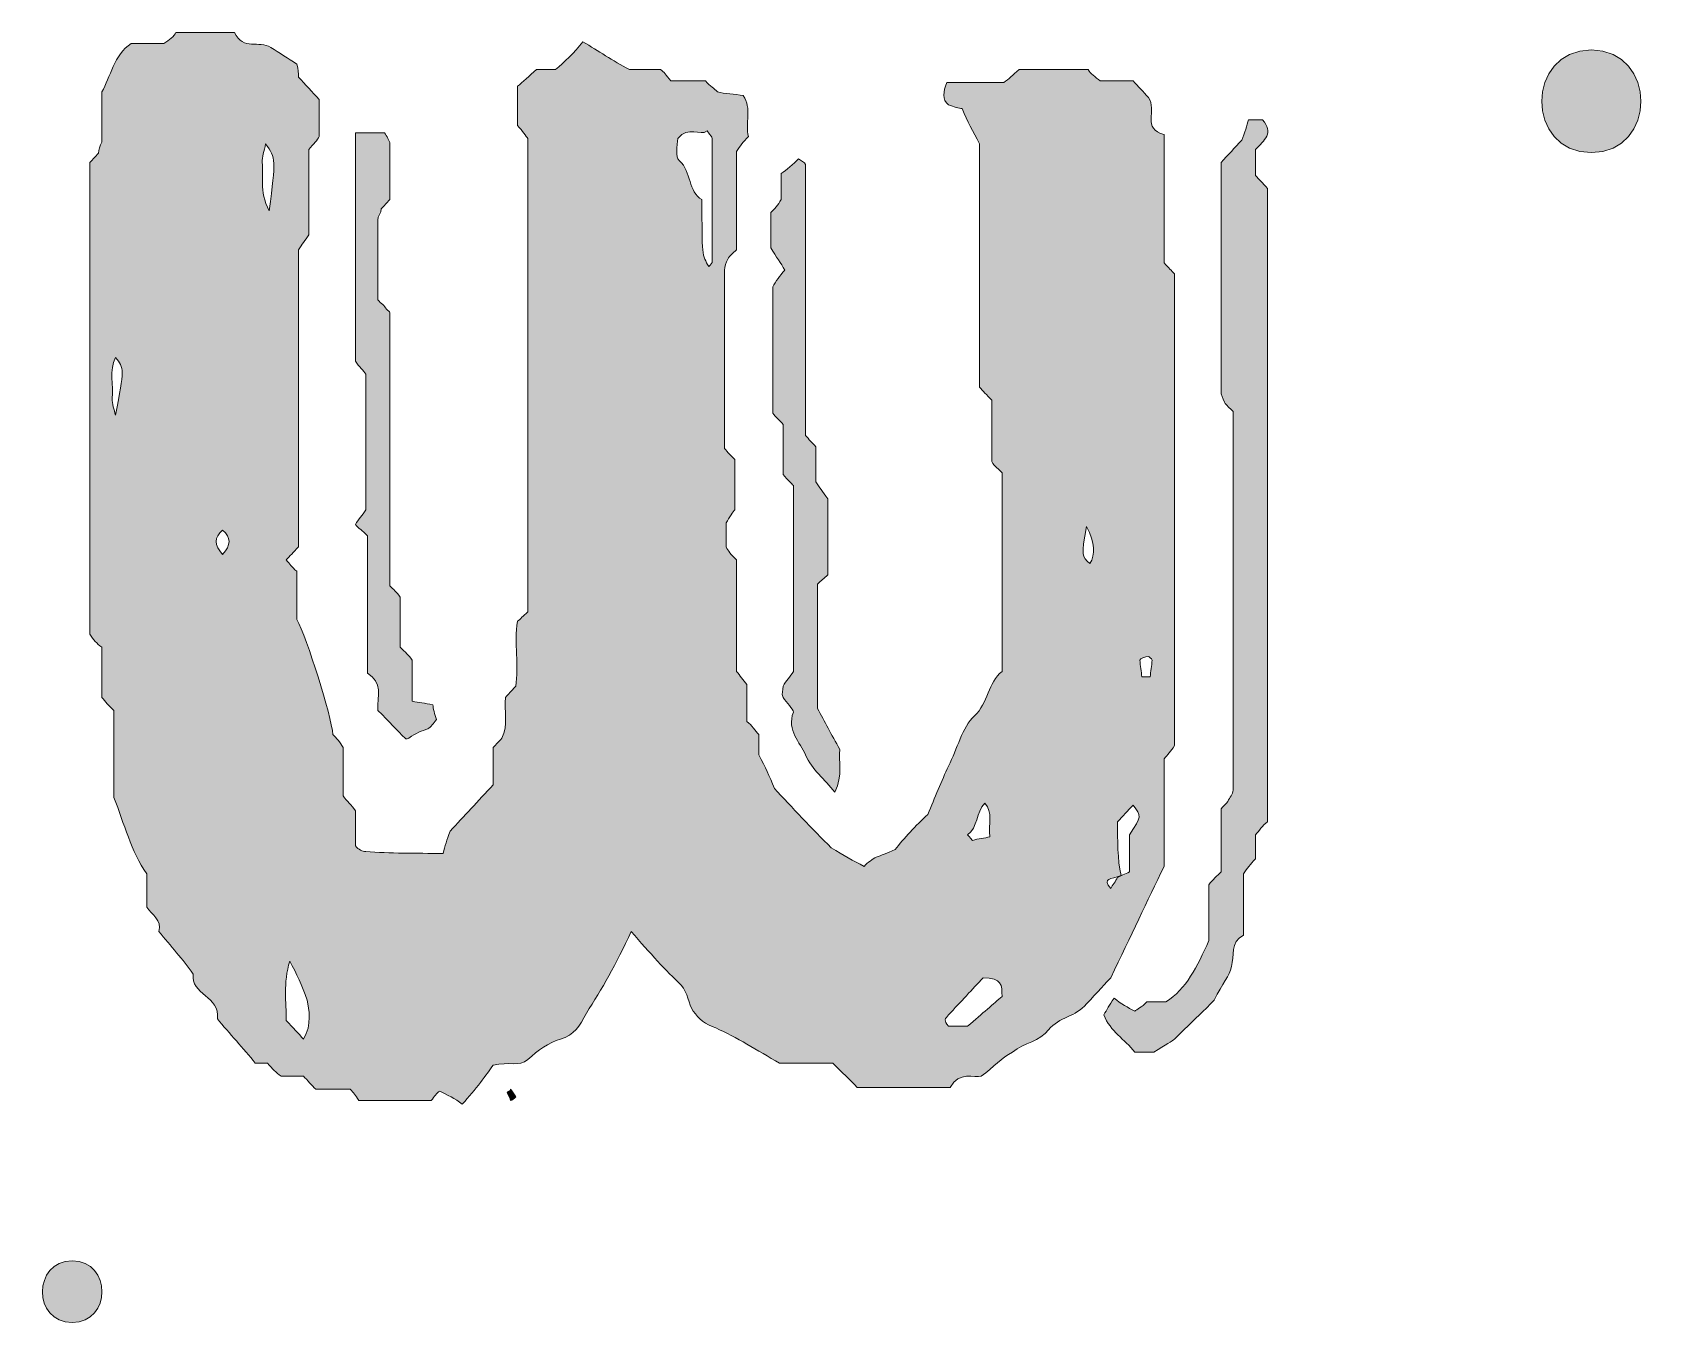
# Model space of a CAD drawing. Header units: inches. Extents: x 99 to 984, y -1026 to -52.
# Drawn here: x 604.5 to 827.6, y -866 to -688.8 of the extents above; entities that cross this region are included whole.
import ezdxf

# ---------------------------------------------------------------- set-up
doc = ezdxf.new("R2010")
doc.units = ezdxf.units.IN
doc.header["$MEASUREMENT"] = 0
doc.layers.add('Layer 1', color=7, linetype='Continuous')

# ---------------------------------------------------------------- blocks, each defined once
blk = doc.blocks.new('block 2')
at = {"layer": 'Layer 1', "true_color": 0x71020c}
h = blk.add_hatch(color=16, dxfattribs=at)
h.dxf.hatch_style = 2
edge = h.paths.add_edge_path()
edge.add_spline(control_points=[(759.87, -803.31), (759.87, -798.72), (759.87, -793.62), (759.87, -788.52), (760.34, -788.01), (760.81, -787.5), (761.29, -786.73), (761.29, -765.05), (761.29, -743.62), (761.29, -721.95), (760.81, -721.43), (760.58, -721.18), (759.87, -720.42), (759.87, -714.8), (759.87, -708.94), (759.87, -702.81), (756.79, -702.05), (758.92, -699.5), (757.73, -697.71), (757.02, -696.95), (756.31, -696.18), (755.6, -695.42), (753.95, -695.42), (752.53, -695.42), (751.11, -695.42), (750.4, -694.91), (749.69, -694.4), (749.45, -693.89), (745.9, -693.89), (742.82, -693.89), (739.98, -693.89), (739.03, -694.65), (738.56, -695.16), (737.85, -695.67), (735.24, -695.67), (732.64, -695.67), (730.03, -695.67), (729.56, -696.95), (729.32, -697.97), (730.27, -698.74), (730.98, -698.99), (731.69, -699.24), (732.16, -699.24), (732.87, -701.03), (733.58, -702.31), (734.53, -704.09), (734.53, -715.06), (734.53, -726.28), (734.53, -737.51), (735.01, -738.01), (735.48, -738.52), (736.19, -739.29), (736.19, -741.84), (736.19, -744.9), (736.19, -747.71), (736.66, -748.47), (737.14, -748.73), (737.61, -749.24), (737.61, -758.42), (737.61, -767.35), (737.61, -776.53), (735.72, -778.06), (735.72, -780.86), (733.82, -782.65), (732.16, -784.18), (731.45, -787.24), (730.27, -789.54), (729.32, -791.58), (728.37, -793.87), (727.43, -796.17), (725.77, -797.7), (724.11, -799.48), (722.93, -801.01), (721.75, -801.52), (721.03, -801.78), (720.32, -802.04), (719.85, -802.29), (719.14, -802.8), (718.67, -803.31), (717.25, -802.54), (715.82, -801.78), (714.17, -800.76), (711.56, -798.21), (708.72, -795.15), (706.35, -792.6), (705.64, -790.81), (705.17, -789.79), (704.22, -788.01), (704.22, -787.5), (704.22, -786.48), (704.22, -785.2), (703.75, -784.69), (703.28, -783.92), (702.57, -783.42), (702.57, -781.63), (702.57, -780.1), (702.57, -778.31), (702.09, -777.8), (701.62, -777.04), (701.14, -776.53), (701.14, -771.43), (701.14, -766.33), (701.14, -761.23), (700.43, -760.46), (699.96, -759.95), (699.72, -759.44), (699.72, -758.16), (699.72, -757.14), (699.72, -756.12), (700.2, -755.36), (700.67, -754.59), (700.91, -754.34), (700.91, -751.79), (700.91, -749.49), (700.91, -747.45), (700.43, -746.94), (699.96, -746.43), (699.49, -745.92), (699.49, -737.76), (699.49, -729.6), (699.49, -721.43), (699.49, -720.93), (699.72, -720.42), (699.96, -719.9), (700.2, -719.39), (700.67, -719.14), (701.14, -718.63), (701.14, -714.04), (701.14, -709.7), (701.14, -705.11), (701.62, -704.35), (702.09, -703.84), (702.8, -703.07), (702.33, -701.28), (703.28, -699.24), (702.09, -697.46), (700.91, -697.2), (699.49, -697.2), (698.54, -696.95), (698.07, -696.44), (697.59, -696.18), (696.88, -695.42), (695.46, -695.42), (693.8, -695.42), (692.15, -695.42), (691.44, -694.65), (691.2, -694.14), (690.73, -693.89), (689.31, -693.89), (687.65, -693.89), (686.46, -693.89), (684.1, -692.61), (682.2, -691.34), (680.07, -690.06), (678.89, -691.59), (677.47, -692.87), (676.28, -693.89), (675.1, -693.89), (674.39, -693.89), (673.68, -693.89), (672.73, -694.65), (671.79, -695.67), (671.07, -696.18), (671.07, -698.48), (671.07, -700.01), (671.07, -701.54), (671.79, -702.31), (672.26, -703.07), (672.5, -703.33), (672.5, -725.26), (672.5, -746.94), (672.5, -768.37), (671.79, -768.88), (671.55, -769.39), (671.07, -769.64), (670.6, -772.7), (671.31, -775.76), (670.84, -778.57), (670.13, -779.33), (669.89, -779.59), (669.42, -780.1), (669.18, -781.89), (669.89, -783.92), (668.94, -785.71), (668.47, -786.22), (668.23, -786.48), (667.76, -786.99), (667.76, -788.77), (667.76, -790.3), (667.76, -792.09), (665.63, -794.38), (663.73, -796.42), (661.84, -798.46), (661.37, -799.74), (661.13, -800.5), (660.89, -801.52), (657.1, -801.52), (653.55, -801.52), (650.24, -801.27), (649.76, -801.27), (649.29, -801.01), (648.82, -800.5), (648.82, -798.97), (648.82, -797.19), (648.82, -795.66), (648.34, -794.89), (647.63, -794.38), (647.16, -793.62), (647.16, -791.32), (647.16, -789.03), (647.16, -786.99), (646.69, -786.22), (646.21, -785.71), (645.74, -785.2), (645.5, -782.65), (642.19, -771.94), (640.76, -769.39), (640.76, -767.6), (640.76, -765.05), (640.76, -762.76), (640.05, -762.24), (639.82, -761.73), (639.34, -761.23), (639.82, -760.71), (640.29, -760.2), (641, -759.44), (641, -745.92), (641, -732.15), (641, -718.63), (641.48, -717.86), (641.95, -717.35), (642.42, -716.59), (642.42, -712.76), (642.42, -708.68), (642.42, -704.86), (643.13, -704.09), (643.61, -703.58), (643.84, -703.07), (643.84, -701.28), (643.84, -699.5), (643.84, -697.97), (642.9, -696.95), (641.95, -695.93), (641, -694.91), (641, -694.4), (641, -693.89), (640.76, -693.12), (639.58, -692.36), (638.4, -691.59), (637.21, -690.83), (635.56, -689.81), (633.43, -691.34), (632.24, -688.79), (629.64, -688.79), (627.03, -688.79), (624.19, -688.79), (623.95, -689.3), (623.24, -689.81), (622.53, -690.32), (621.11, -690.32), (619.69, -690.32), (618.03, -690.32), (615.67, -691.85), (615.19, -694.91), (614.01, -696.95), (614.01, -699.24), (614.01, -701.54), (614.01, -703.84), (613.77, -704.35), (613.54, -704.86), (613.54, -705.37), (613.06, -705.88), (612.83, -706.13), (612.35, -706.64), (612.35, -728.32), (612.35, -749.75), (612.35, -771.43), (612.83, -772.19), (613.3, -772.7), (614.01, -773.21), (614.01, -775.51), (614.01, -777.8), (614.01, -780.1), (614.48, -780.61), (614.96, -781.37), (615.67, -781.89), (615.67, -785.96), (615.67, -789.79), (615.67, -793.87), (617.09, -797.44), (618.03, -801.27), (620.17, -804.33), (620.17, -806.12), (620.17, -807.39), (620.17, -808.92), (620.88, -809.94), (622.3, -810.71), (621.82, -812.24), (623.48, -814.28), (625.14, -816.06), (626.56, -818.1), (626.09, -820.91), (630.35, -821.16), (629.87, -824.23), (631.53, -826.27), (633.43, -828.31), (635.08, -830.34), (635.79, -830.34), (636.27, -830.34), (636.74, -830.34), (637.45, -831.11), (637.92, -831.62), (638.63, -832.13), (639.58, -832.13), (640.53, -832.13), (641.71, -832.13), (642.19, -832.64), (642.9, -833.41), (643.37, -833.92), (645.03, -833.92), (646.45, -833.92), (648.11, -833.92), (648.58, -834.43), (648.82, -834.68), (649.29, -835.45), (652.6, -835.45), (655.92, -835.45), (659.24, -835.45), (659.71, -834.94), (659.95, -834.43), (660.42, -834.17), (661.37, -834.68), (662.55, -835.19), (663.5, -835.96), (665.39, -833.92), (666.81, -831.88), (667.76, -830.6), (669.89, -830.09), (671.31, -830.86), (672.5, -829.84), (673.92, -828.56), (675.34, -827.54), (676.99, -827.03), (678.89, -826.52), (679.6, -825.24), (680.54, -823.46), (682.68, -820.14), (684.57, -816.83), (686.7, -812.24), (689.31, -815.3), (691.44, -817.59), (693.57, -819.63), (694.51, -820.66), (694.51, -822.19), (695.22, -823.2), (695.94, -824.23), (696.88, -824.99), (698.3, -825.5), (701.14, -826.77), (703.99, -828.56), (707.06, -830.34), (709.2, -830.34), (711.8, -830.34), (714.4, -830.34), (715.59, -831.62), (716.77, -832.64), (717.72, -833.66), (722.22, -833.66), (726.48, -833.66), (730.5, -833.66), (731.69, -831.37), (733.82, -832.39), (734.77, -832.13), (736.43, -830.86), (737.61, -829.58), (739.03, -828.82), (740.69, -827.54), (742.82, -827.29), (744, -825.76), (745.42, -823.97), (747.79, -823.97), (749.21, -822.19), (750.63, -820.66), (752.05, -819.12), (752.53, -818.61), (755.37, -812.75), (757.5, -808.15), (759.87, -803.31)], knot_values=[0, 0, 0, 0, 1, 1, 1, 2, 2, 2, 3, 3, 3, 4, 4, 4, 5, 5, 5, 6, 6, 6, 7, 7, 7, 8, 8, 8, 9, 9, 9, 10, 10, 10, 11, 11, 11, 12, 12, 12, 13, 13, 13, 14, 14, 14, 15, 15, 15, 16, 16, 16, 17, 17, 17, 18, 18, 18, 19, 19, 19, 20, 20, 20, 21, 21, 21, 22, 22, 22, 23, 23, 23, 24, 24, 24, 25, 25, 25, 26, 26, 26, 27, 27, 27, 28, 28, 28, 29, 29, 29, 30, 30, 30, 31, 31, 31, 32, 32, 32, 33, 33, 33, 34, 34, 34, 35, 35, 35, 36, 36, 36, 37, 37, 37, 38, 38, 38, 39, 39, 39, 40, 40, 40, 41, 41, 41, 42, 42, 42, 43, 43, 43, 44, 44, 44, 45, 45, 45, 46, 46, 46, 47, 47, 47, 48, 48, 48, 49, 49, 49, 50, 50, 50, 51, 51, 51, 52, 52, 52, 53, 53, 53, 54, 54, 54, 55, 55, 55, 56, 56, 56, 57, 57, 57, 58, 58, 58, 59, 59, 59, 60, 60, 60, 61, 61, 61, 62, 62, 62, 63, 63, 63, 64, 64, 64, 65, 65, 65, 66, 66, 66, 67, 67, 67, 68, 68, 68, 69, 69, 69, 70, 70, 70, 71, 71, 71, 72, 72, 72, 73, 73, 73, 74, 74, 74, 75, 75, 75, 76, 76, 76, 77, 77, 77, 78, 78, 78, 79, 79, 79, 80, 80, 80, 81, 81, 81, 82, 82, 82, 83, 83, 83, 84, 84, 84, 85, 85, 85, 86, 86, 86, 87, 87, 87, 88, 88, 88, 89, 89, 89, 90, 90, 90, 91, 91, 91, 92, 92, 92, 93, 93, 93, 94, 94, 94, 95, 95, 95, 96, 96, 96, 97, 97, 97, 98, 98, 98, 99, 99, 99, 100, 100, 100, 101, 101, 101, 102, 102, 102, 103, 103, 103, 104, 104, 104, 105, 105, 105, 106, 106, 106, 107, 107, 107, 108, 108, 108, 109, 109, 109, 110, 110, 110, 111, 111, 111, 112, 112, 112, 113, 113, 113, 114, 114, 114, 115, 115, 115, 116, 116, 116, 117, 117, 117, 118, 118, 118, 119, 119, 119, 120, 120, 120, 121, 121, 121, 122, 122, 122, 123, 123, 123, 124, 124, 124, 125, 125, 125, 126, 126, 126, 127, 127, 127, 128, 128, 128, 129, 129, 129, 129], degree=3, periodic=1)
edge = h.paths.add_edge_path()
edge.add_spline(control_points=[(615.9, -741.33), (615.67, -740.57), (615.43, -739.8), (615.43, -739.04), (615.67, -737.25), (614.96, -735.21), (615.9, -733.42), (617.09, -734.95), (617.09, -734.95), (615.9, -741.33)], knot_values=[0, 0, 0, 0, 1, 1, 1, 2, 2, 2, 3, 3, 3, 3], degree=3, periodic=1)
edge = h.paths.add_edge_path()
edge.add_spline(control_points=[(630.58, -760.46), (629.4, -759.18), (629.4, -758.16), (630.58, -757.14), (631.77, -758.16), (631.77, -759.18), (630.58, -760.46)], knot_values=[0, 0, 0, 0, 1, 1, 1, 2, 2, 2, 2], degree=3, periodic=1)
edge = h.paths.add_edge_path()
edge.add_spline(control_points=[(636.98, -713.27), (635.56, -710.47), (636.27, -708.43), (636.03, -706.64), (636.03, -705.88), (636.27, -705.11), (636.5, -704.09), (637.92, -706.13), (637.92, -706.13), (636.98, -713.27)], knot_values=[0, 0, 0, 0, 1, 1, 1, 2, 2, 2, 3, 3, 3, 3], degree=3, periodic=1)
edge = h.paths.add_edge_path()
edge.add_spline(control_points=[(641.71, -827.03), (641, -826.27), (640.29, -825.5), (639.34, -824.48), (639.34, -821.93), (638.87, -819.38), (639.82, -816.32), (640.76, -818.1), (641.48, -819.63), (642.19, -821.67), (642.42, -822.95), (642.9, -824.99), (641.71, -827.03)], knot_values=[0, 0, 0, 0, 1, 1, 1, 2, 2, 2, 3, 3, 3, 4, 4, 4, 4], degree=3, periodic=1)
edge = h.paths.add_edge_path()
edge.add_spline(control_points=[(697.83, -720.16), (697.83, -720.42), (697.59, -720.67), (697.36, -720.93), (696.41, -719.39), (696.41, -719.39), (696.41, -711.74), (694.51, -710.72), (694.99, -707.92), (693.33, -706.39), (692.62, -705.88), (693.09, -704.35), (693.09, -703.33), (694.51, -701.54), (696.17, -703.07), (697.12, -702.31), (697.59, -703.07), (697.83, -703.07), (697.83, -703.33), (697.83, -708.94), (697.83, -714.55), (697.83, -720.16)], knot_values=[0, 0, 0, 0, 1, 1, 1, 2, 2, 2, 3, 3, 3, 4, 4, 4, 5, 5, 5, 6, 6, 6, 7, 7, 7, 7], degree=3, periodic=1)
edge = h.paths.add_edge_path()
edge.add_spline(control_points=[(735.24, -794.64), (736.43, -795.91), (735.72, -797.44), (735.95, -799.23), (735.24, -799.48), (734.29, -799.48), (733.58, -799.74), (733.11, -799.23), (733.11, -799.23), (732.87, -798.97), (734.29, -797.95), (734.06, -795.91), (735.24, -794.64)], knot_values=[0, 0, 0, 0, 1, 1, 1, 2, 2, 2, 3, 3, 3, 4, 4, 4, 4], degree=3, periodic=1)
edge = h.paths.add_edge_path()
edge.add_spline(control_points=[(732.87, -825.24), (732.64, -825.24), (731.45, -825.24), (730.27, -825.24), (729.56, -824.48), (729.79, -824.23), (730.27, -823.71), (731.92, -821.93), (733.58, -820.14), (735.01, -818.61), (737.61, -818.61), (737.61, -819.63), (737.61, -821.16), (736.43, -822.19), (735.01, -823.46), (732.87, -825.24)], knot_values=[0, 0, 0, 0, 1, 1, 1, 2, 2, 2, 3, 3, 3, 4, 4, 4, 5, 5, 5, 5], degree=3, periodic=1)
edge = h.paths.add_edge_path()
edge.add_spline(control_points=[(749.69, -761.73), (748.5, -760.71), (748.5, -760.71), (749.21, -756.63), (750.4, -758.93), (750.4, -760.46), (749.69, -761.73)], knot_values=[0, 0, 0, 0, 1, 1, 1, 2, 2, 2, 2], degree=3, periodic=1)
edge = h.paths.add_edge_path()
edge.add_spline(control_points=[(757.73, -774.49), (757.73, -774.49), (758.21, -774.74), (758.21, -775), (758.21, -775.76), (757.97, -776.53), (757.97, -777.29), (757.5, -777.29), (757.26, -777.29), (756.79, -777.29), (756.79, -776.53), (756.55, -775.76), (756.55, -775), (756.55, -774.74), (757.26, -774.49), (757.73, -774.49)], knot_values=[0, 0, 0, 0, 1, 1, 1, 2, 2, 2, 3, 3, 3, 4, 4, 4, 5, 5, 5, 5], degree=3, periodic=1)
edge = h.paths.add_edge_path()
edge.add_spline(control_points=[(753.95, -804.58), (753.47, -802.29), (753.47, -799.74), (753.47, -797.19), (754.18, -796.42), (754.89, -795.66), (755.6, -794.89), (756.79, -796.42), (756.79, -796.42), (755.13, -798.97), (755.13, -800.5), (755.13, -802.29), (755.13, -804.08), (754.42, -804.33), (753.95, -804.58), (753.47, -804.84), (753.24, -805.35), (752.76, -805.86), (752.53, -806.37), (751.34, -804.84), (752.53, -805.1), (753.95, -804.58)], knot_values=[0, 0, 0, 0, 1, 1, 1, 2, 2, 2, 3, 3, 3, 4, 4, 4, 5, 5, 5, 6, 6, 6, 7, 7, 7, 7], degree=3, periodic=1)
h = blk.add_hatch(color=16, dxfattribs=at)
h.dxf.hatch_style = 2
edge = h.paths.add_edge_path()
edge.add_spline(control_points=[(818.53, -691.19), (809.46, -691.19), (809.45, -705.28), (818.53, -705.28), (827.6, -705.28), (827.61, -691.19), (818.53, -691.19)], knot_values=[0, 0, 0, 0, 1, 1, 1, 2, 2, 2, 2], degree=3, periodic=1)
h = blk.add_hatch(color=16, dxfattribs=at)
h.dxf.hatch_style = 2
edge = h.paths.add_edge_path()
edge.add_spline(control_points=[(655.68, -785.71), (655.68, -785.96), (656.15, -785.71), (656.15, -785.71), (657.1, -784.95), (658.05, -784.69), (658.76, -784.43), (659.24, -784.18), (659.47, -783.67), (659.95, -783.16), (659.71, -782.39), (659.47, -781.63), (659.47, -781.12), (658.29, -780.86), (657.58, -780.86), (656.63, -780.61), (656.63, -778.57), (656.63, -776.53), (656.63, -775), (656.15, -774.23), (655.68, -773.98), (654.97, -773.21), (654.97, -770.92), (654.97, -768.62), (654.97, -766.33), (654.5, -765.56), (654.02, -765.31), (653.55, -764.8), (653.55, -752.3), (653.55, -739.8), (653.55, -727.3), (653.55, -727.05), (653.31, -727.05), (653.08, -726.79), (652.84, -726.28), (652.37, -726.03), (651.89, -725.52), (651.89, -721.95), (651.89, -718.12), (651.89, -714.55), (651.89, -714.04), (652.37, -713.53), (652.37, -713.02), (652.84, -712.51), (653.08, -712.25), (653.55, -711.74), (653.55, -709.19), (653.55, -706.64), (653.55, -704.09), (653.55, -703.58), (653.08, -703.07), (652.84, -702.56), (651.66, -702.56), (650.47, -702.56), (648.82, -702.56), (648.82, -713.27), (648.82, -723.48), (648.82, -733.93), (649.29, -734.7), (650, -735.21), (650.24, -735.72), (650.24, -742.09), (650.24, -748.47), (650.24, -754.34), (649.76, -755.1), (649.29, -755.61), (648.82, -756.38), (649.29, -756.89), (649.76, -757.14), (650.47, -757.91), (650.47, -764.03), (650.47, -770.41), (650.47, -776.78), (652.6, -778.06), (651.89, -779.85), (651.89, -781.89), (653.55, -783.42), (654.5, -784.69), (655.68, -785.71)], knot_values=[0, 0, 0, 0, 1, 1, 1, 2, 2, 2, 3, 3, 3, 4, 4, 4, 5, 5, 5, 6, 6, 6, 7, 7, 7, 8, 8, 8, 9, 9, 9, 10, 10, 10, 11, 11, 11, 12, 12, 12, 13, 13, 13, 14, 14, 14, 15, 15, 15, 16, 16, 16, 17, 17, 17, 18, 18, 18, 19, 19, 19, 20, 20, 20, 21, 21, 21, 22, 22, 22, 23, 23, 23, 24, 24, 24, 25, 25, 25, 26, 26, 26, 26], degree=3, periodic=1)
h = blk.add_hatch(color=16, dxfattribs=at)
h.dxf.hatch_style = 2
edge = h.paths.add_edge_path()
edge.add_spline(control_points=[(773.36, -700.77), (772.89, -700.77), (772.18, -700.77), (771.47, -700.77), (771.23, -701.54), (770.99, -702.56), (770.52, -703.58), (769.57, -704.6), (768.63, -705.62), (767.68, -706.64), (767.68, -717.1), (767.68, -727.56), (767.68, -738.01), (767.68, -738.52), (767.92, -739.04), (768.15, -739.54), (768.39, -740.05), (768.86, -740.31), (769.34, -740.82), (769.34, -758.16), (769.34, -775.51), (769.34, -792.85), (769.34, -793.36), (768.86, -793.87), (768.63, -794.38), (768.39, -794.64), (767.92, -795.15), (767.68, -795.4), (767.68, -798.21), (767.68, -801.27), (767.68, -804.08), (767.21, -804.58), (766.5, -805.1), (766.02, -805.86), (766.02, -808.67), (766.02, -811.47), (766.02, -813.51), (764.37, -817.08), (762.95, -820.14), (760.1, -821.93), (759.39, -821.93), (758.21, -821.93), (757.5, -821.93), (756.79, -822.69), (756.08, -822.95), (755.84, -823.2), (754.89, -822.69), (753.95, -822.19), (753, -821.42), (752.29, -822.44), (752.05, -822.95), (751.58, -823.71), (752.53, -826.01), (754.42, -827.03), (755.84, -828.82), (757.02, -828.82), (757.97, -828.82), (758.45, -828.82), (760.1, -827.8), (761.05, -827.29), (761.29, -827.03), (763.89, -824.48), (765.79, -822.69), (766.73, -821.67), (767.92, -819.38), (768.86, -818.36), (769.1, -817.08), (769.57, -815.55), (768.86, -813.77), (770.76, -812.75), (770.76, -809.94), (770.76, -807.14), (770.76, -804.33), (771.23, -803.57), (771.71, -803.05), (772.42, -802.29), (772.42, -801.27), (772.42, -799.99), (772.42, -798.97), (772.89, -798.46), (773.36, -797.7), (774.07, -797.19), (774.07, -768.11), (774.07, -739.04), (774.07, -710.21), (773.36, -709.45), (772.89, -708.94), (772.42, -708.43), (772.42, -707.15), (772.42, -705.88), (772.42, -704.86), (773.6, -703.58), (775.02, -702.56), (773.36, -700.77)], knot_values=[0, 0, 0, 0, 1, 1, 1, 2, 2, 2, 3, 3, 3, 4, 4, 4, 5, 5, 5, 6, 6, 6, 7, 7, 7, 8, 8, 8, 9, 9, 9, 10, 10, 10, 11, 11, 11, 12, 12, 12, 13, 13, 13, 14, 14, 14, 15, 15, 15, 16, 16, 16, 17, 17, 17, 18, 18, 18, 19, 19, 19, 20, 20, 20, 21, 21, 21, 22, 22, 22, 23, 23, 23, 24, 24, 24, 25, 25, 25, 26, 26, 26, 27, 27, 27, 28, 28, 28, 29, 29, 29, 30, 30, 30, 31, 31, 31, 31], degree=3, periodic=1)
h = blk.add_hatch(color=16, dxfattribs=at)
h.dxf.hatch_style = 2
edge = h.paths.add_edge_path()
edge.add_spline(control_points=[(709.67, -706.13), (708.96, -706.9), (708.01, -707.66), (707.3, -708.17), (707.3, -709.7), (707.3, -710.72), (707.3, -711.74), (706.83, -712.51), (706.35, -713.02), (705.88, -713.53), (705.88, -715.57), (705.88, -717.1), (705.88, -718.37), (706.59, -719.65), (707.3, -720.42), (707.77, -721.43), (707.06, -722.2), (706.59, -722.96), (706.12, -723.73), (706.12, -729.34), (706.12, -735.21), (706.12, -741.08), (706.59, -741.58), (707.06, -742.09), (707.54, -742.61), (707.54, -744.9), (707.54, -747.45), (707.54, -749.49), (708.25, -750.26), (708.72, -750.77), (708.96, -751.02), (708.96, -759.7), (708.96, -768.11), (708.96, -776.53), (708.49, -777.29), (708.01, -777.8), (707.54, -778.57), (707.54, -779.08), (707.3, -779.59), (707.54, -780.1), (708.01, -780.86), (708.96, -781.63), (708.96, -782.14), (708.01, -784.69), (709.91, -786.22), (710.62, -788.01), (711.56, -790.05), (713.22, -791.32), (714.64, -793.11), (715.82, -790.81), (715.11, -788.77), (715.35, -787.24), (714.17, -785.2), (713.22, -783.42), (712.27, -781.63), (712.27, -775.76), (712.27, -770.15), (712.27, -764.54), (712.75, -764.03), (713.22, -763.77), (713.69, -763.27), (713.69, -759.7), (713.69, -756.12), (713.69, -752.81), (712.98, -751.79), (712.51, -751.28), (712.04, -750.51), (712.04, -748.73), (712.04, -747.2), (712.04, -745.67), (711.56, -745.16), (711.09, -744.65), (710.62, -744.14), (710.62, -731.89), (710.62, -719.39), (710.62, -706.9), (710.62, -706.64), (709.91, -706.39), (709.67, -706.13)], knot_values=[0, 0, 0, 0, 1, 1, 1, 2, 2, 2, 3, 3, 3, 4, 4, 4, 5, 5, 5, 6, 6, 6, 7, 7, 7, 8, 8, 8, 9, 9, 9, 10, 10, 10, 11, 11, 11, 12, 12, 12, 13, 13, 13, 14, 14, 14, 15, 15, 15, 16, 16, 16, 17, 17, 17, 18, 18, 18, 19, 19, 19, 20, 20, 20, 21, 21, 21, 22, 22, 22, 23, 23, 23, 24, 24, 24, 25, 25, 25, 26, 26, 26, 26], degree=3, periodic=1)
h = blk.add_hatch(color=16, dxfattribs=at)
h.dxf.hatch_style = 2
edge = h.paths.add_edge_path()
edge.add_spline(control_points=[(669.65, -834.43), (669.89, -834.94), (670.13, -835.19), (670.13, -835.45), (670.36, -835.45), (670.6, -835.19), (670.84, -834.94), (670.6, -834.68), (670.36, -834.17), (670.13, -833.92), (670.13, -834.17), (669.65, -834.17), (669.65, -834.43)], knot_values=[0, 0, 0, 0, 1, 1, 1, 2, 2, 2, 3, 3, 3, 4, 4, 4, 4], degree=3, periodic=1)
h = blk.add_hatch(color=16, dxfattribs=at)
h.dxf.hatch_style = 2
edge = h.paths.add_edge_path()
edge.add_spline(control_points=[(609.94, -857.5), (604.5, -857.5), (604.49, -865.95), (609.94, -865.95), (615.38, -865.95), (615.39, -857.5), (609.94, -857.5)], knot_values=[0, 0, 0, 0, 1, 1, 1, 2, 2, 2, 2], degree=3, periodic=1)
at = {"layer": 'Layer 1', "lineweight": 0}
for points, knots in [([(759.87, -803.31), (759.87, -798.72), (759.87, -793.62), (759.87, -788.52), (760.34, -788.01), (760.81, -787.5), (761.29, -786.73), (761.29, -765.05), (761.29, -743.62), (761.29, -721.95), (760.81, -721.43), (760.58, -721.18), (759.87, -720.42), (759.87, -714.8), (759.87, -708.94), (759.87, -702.81), (756.79, -702.05), (758.92, -699.5), (757.73, -697.71), (757.02, -696.95), (756.31, -696.18), (755.6, -695.42), (753.95, -695.42), (752.53, -695.42), (751.11, -695.42), (750.4, -694.91), (749.69, -694.4), (749.45, -693.89), (745.9, -693.89), (742.82, -693.89), (739.98, -693.89), (739.03, -694.65), (738.56, -695.16), (737.85, -695.67), (735.24, -695.67), (732.64, -695.67), (730.03, -695.67), (729.56, -696.95), (729.32, -697.97), (730.27, -698.74), (730.98, -698.99), (731.69, -699.24), (732.16, -699.24), (732.87, -701.03), (733.58, -702.31), (734.53, -704.09), (734.53, -715.06), (734.53, -726.28), (734.53, -737.51), (735.01, -738.01), (735.48, -738.52), (736.19, -739.29), (736.19, -741.84), (736.19, -744.9), (736.19, -747.71), (736.66, -748.47), (737.14, -748.73), (737.61, -749.24), (737.61, -758.42), (737.61, -767.35), (737.61, -776.53), (735.72, -778.06), (735.72, -780.86), (733.82, -782.65), (732.16, -784.18), (731.45, -787.24), (730.27, -789.54), (729.32, -791.58), (728.37, -793.87), (727.43, -796.17), (725.77, -797.7), (724.11, -799.48), (722.93, -801.01), (721.75, -801.52), (721.03, -801.78), (720.32, -802.04), (719.85, -802.29), (719.14, -802.8), (718.67, -803.31), (717.25, -802.54), (715.82, -801.78), (714.17, -800.76), (711.56, -798.21), (708.72, -795.15), (706.35, -792.6), (705.64, -790.81), (705.17, -789.79), (704.22, -788.01), (704.22, -787.5), (704.22, -786.48), (704.22, -785.2), (703.75, -784.69), (703.28, -783.92), (702.57, -783.42), (702.57, -781.63), (702.57, -780.1), (702.57, -778.31), (702.09, -777.8), (701.62, -777.04), (701.14, -776.53), (701.14, -771.43), (701.14, -766.33), (701.14, -761.23), (700.43, -760.46), (699.96, -759.95), (699.72, -759.44), (699.72, -758.16), (699.72, -757.14), (699.72, -756.12), (700.2, -755.36), (700.67, -754.59), (700.91, -754.34), (700.91, -751.79), (700.91, -749.49), (700.91, -747.45), (700.43, -746.94), (699.96, -746.43), (699.49, -745.92), (699.49, -737.76), (699.49, -729.6), (699.49, -721.43), (699.49, -720.93), (699.72, -720.42), (699.96, -719.9), (700.2, -719.39), (700.67, -719.14), (701.14, -718.63), (701.14, -714.04), (701.14, -709.7), (701.14, -705.11), (701.62, -704.35), (702.09, -703.84), (702.8, -703.07), (702.33, -701.28), (703.28, -699.24), (702.09, -697.46), (700.91, -697.2), (699.49, -697.2), (698.54, -696.95), (698.07, -696.44), (697.59, -696.18), (696.88, -695.42), (695.46, -695.42), (693.8, -695.42), (692.15, -695.42), (691.44, -694.65), (691.2, -694.14), (690.73, -693.89), (689.31, -693.89), (687.65, -693.89), (686.46, -693.89), (684.1, -692.61), (682.2, -691.34), (680.07, -690.06), (678.89, -691.59), (677.47, -692.87), (676.28, -693.89), (675.1, -693.89), (674.39, -693.89), (673.68, -693.89), (672.73, -694.65), (671.79, -695.67), (671.07, -696.18), (671.07, -698.48), (671.07, -700.01), (671.07, -701.54), (671.79, -702.31), (672.26, -703.07), (672.5, -703.33), (672.5, -725.26), (672.5, -746.94), (672.5, -768.37), (671.79, -768.88), (671.55, -769.39), (671.07, -769.64), (670.6, -772.7), (671.31, -775.76), (670.84, -778.57), (670.13, -779.33), (669.89, -779.59), (669.42, -780.1), (669.18, -781.89), (669.89, -783.92), (668.94, -785.71), (668.47, -786.22), (668.23, -786.48), (667.76, -786.99), (667.76, -788.77), (667.76, -790.3), (667.76, -792.09), (665.63, -794.38), (663.73, -796.42), (661.84, -798.46), (661.37, -799.74), (661.13, -800.5), (660.89, -801.52), (657.1, -801.52), (653.55, -801.52), (650.24, -801.27), (649.76, -801.27), (649.29, -801.01), (648.82, -800.5), (648.82, -798.97), (648.82, -797.19), (648.82, -795.66), (648.34, -794.89), (647.63, -794.38), (647.16, -793.62), (647.16, -791.32), (647.16, -789.03), (647.16, -786.99), (646.69, -786.22), (646.21, -785.71), (645.74, -785.2), (645.5, -782.65), (642.19, -771.94), (640.76, -769.39), (640.76, -767.6), (640.76, -765.05), (640.76, -762.76), (640.05, -762.24), (639.82, -761.73), (639.34, -761.23), (639.82, -760.71), (640.29, -760.2), (641, -759.44), (641, -745.92), (641, -732.15), (641, -718.63), (641.48, -717.86), (641.95, -717.35), (642.42, -716.59), (642.42, -712.76), (642.42, -708.68), (642.42, -704.86), (643.13, -704.09), (643.61, -703.58), (643.84, -703.07), (643.84, -701.28), (643.84, -699.5), (643.84, -697.97), (642.9, -696.95), (641.95, -695.93), (641, -694.91), (641, -694.4), (641, -693.89), (640.76, -693.12), (639.58, -692.36), (638.4, -691.59), (637.21, -690.83), (635.56, -689.81), (633.43, -691.34), (632.24, -688.79), (629.64, -688.79), (627.03, -688.79), (624.19, -688.79), (623.95, -689.3), (623.24, -689.81), (622.53, -690.32), (621.11, -690.32), (619.69, -690.32), (618.03, -690.32), (615.67, -691.85), (615.19, -694.91), (614.01, -696.95), (614.01, -699.24), (614.01, -701.54), (614.01, -703.84), (613.77, -704.35), (613.54, -704.86), (613.54, -705.37), (613.06, -705.88), (612.83, -706.13), (612.35, -706.64), (612.35, -728.32), (612.35, -749.75), (612.35, -771.43), (612.83, -772.19), (613.3, -772.7), (614.01, -773.21), (614.01, -775.51), (614.01, -777.8), (614.01, -780.1), (614.48, -780.61), (614.96, -781.37), (615.67, -781.89), (615.67, -785.96), (615.67, -789.79), (615.67, -793.87), (617.09, -797.44), (618.03, -801.27), (620.17, -804.33), (620.17, -806.12), (620.17, -807.39), (620.17, -808.92), (620.88, -809.94), (622.3, -810.71), (621.82, -812.24), (623.48, -814.28), (625.14, -816.06), (626.56, -818.1), (626.09, -820.91), (630.35, -821.16), (629.87, -824.23), (631.53, -826.27), (633.43, -828.31), (635.08, -830.34), (635.79, -830.34), (636.27, -830.34), (636.74, -830.34), (637.45, -831.11), (637.92, -831.62), (638.63, -832.13), (639.58, -832.13), (640.53, -832.13), (641.71, -832.13), (642.19, -832.64), (642.9, -833.41), (643.37, -833.92), (645.03, -833.92), (646.45, -833.92), (648.11, -833.92), (648.58, -834.43), (648.82, -834.68), (649.29, -835.45), (652.6, -835.45), (655.92, -835.45), (659.24, -835.45), (659.71, -834.94), (659.95, -834.43), (660.42, -834.17), (661.37, -834.68), (662.55, -835.19), (663.5, -835.96), (665.39, -833.92), (666.81, -831.88), (667.76, -830.6), (669.89, -830.09), (671.31, -830.86), (672.5, -829.84), (673.92, -828.56), (675.34, -827.54), (676.99, -827.03), (678.89, -826.52), (679.6, -825.24), (680.54, -823.46), (682.68, -820.14), (684.57, -816.83), (686.7, -812.24), (689.31, -815.3), (691.44, -817.59), (693.57, -819.63), (694.51, -820.66), (694.51, -822.19), (695.22, -823.2), (695.94, -824.23), (696.88, -824.99), (698.3, -825.5), (701.14, -826.77), (703.99, -828.56), (707.06, -830.34), (709.2, -830.34), (711.8, -830.34), (714.4, -830.34), (715.59, -831.62), (716.77, -832.64), (717.72, -833.66), (722.22, -833.66), (726.48, -833.66), (730.5, -833.66), (731.69, -831.37), (733.82, -832.39), (734.77, -832.13), (736.43, -830.86), (737.61, -829.58), (739.03, -828.82), (740.69, -827.54), (742.82, -827.29), (744, -825.76), (745.42, -823.97), (747.79, -823.97), (749.21, -822.19), (750.63, -820.66), (752.05, -819.12), (752.53, -818.61), (755.37, -812.75), (757.5, -808.15), (759.87, -803.31)], [0, 0, 0, 0, 1, 1, 1, 2, 2, 2, 3, 3, 3, 4, 4, 4, 5, 5, 5, 6, 6, 6, 7, 7, 7, 8, 8, 8, 9, 9, 9, 10, 10, 10, 11, 11, 11, 12, 12, 12, 13, 13, 13, 14, 14, 14, 15, 15, 15, 16, 16, 16, 17, 17, 17, 18, 18, 18, 19, 19, 19, 20, 20, 20, 21, 21, 21, 22, 22, 22, 23, 23, 23, 24, 24, 24, 25, 25, 25, 26, 26, 26, 27, 27, 27, 28, 28, 28, 29, 29, 29, 30, 30, 30, 31, 31, 31, 32, 32, 32, 33, 33, 33, 34, 34, 34, 35, 35, 35, 36, 36, 36, 37, 37, 37, 38, 38, 38, 39, 39, 39, 40, 40, 40, 41, 41, 41, 42, 42, 42, 43, 43, 43, 44, 44, 44, 45, 45, 45, 46, 46, 46, 47, 47, 47, 48, 48, 48, 49, 49, 49, 50, 50, 50, 51, 51, 51, 52, 52, 52, 53, 53, 53, 54, 54, 54, 55, 55, 55, 56, 56, 56, 57, 57, 57, 58, 58, 58, 59, 59, 59, 60, 60, 60, 61, 61, 61, 62, 62, 62, 63, 63, 63, 64, 64, 64, 65, 65, 65, 66, 66, 66, 67, 67, 67, 68, 68, 68, 69, 69, 69, 70, 70, 70, 71, 71, 71, 72, 72, 72, 73, 73, 73, 74, 74, 74, 75, 75, 75, 76, 76, 76, 77, 77, 77, 78, 78, 78, 79, 79, 79, 80, 80, 80, 81, 81, 81, 82, 82, 82, 83, 83, 83, 84, 84, 84, 85, 85, 85, 86, 86, 86, 87, 87, 87, 88, 88, 88, 89, 89, 89, 90, 90, 90, 91, 91, 91, 92, 92, 92, 93, 93, 93, 94, 94, 94, 95, 95, 95, 96, 96, 96, 97, 97, 97, 98, 98, 98, 99, 99, 99, 100, 100, 100, 101, 101, 101, 102, 102, 102, 103, 103, 103, 104, 104, 104, 105, 105, 105, 106, 106, 106, 107, 107, 107, 108, 108, 108, 109, 109, 109, 110, 110, 110, 111, 111, 111, 112, 112, 112, 113, 113, 113, 114, 114, 114, 115, 115, 115, 116, 116, 116, 117, 117, 117, 118, 118, 118, 119, 119, 119, 120, 120, 120, 121, 121, 121, 122, 122, 122, 123, 123, 123, 124, 124, 124, 125, 125, 125, 126, 126, 126, 127, 127, 127, 128, 128, 128, 129, 129, 129, 129]), ([(818.53, -691.19), (809.46, -691.19), (809.45, -705.28), (818.53, -705.28), (827.6, -705.28), (827.61, -691.19), (818.53, -691.19)], [0, 0, 0, 0, 1, 1, 1, 2, 2, 2, 2]), ([(655.68, -785.71), (655.68, -785.96), (656.15, -785.71), (656.15, -785.71), (657.1, -784.95), (658.05, -784.69), (658.76, -784.43), (659.24, -784.18), (659.47, -783.67), (659.95, -783.16), (659.71, -782.39), (659.47, -781.63), (659.47, -781.12), (658.29, -780.86), (657.58, -780.86), (656.63, -780.61), (656.63, -778.57), (656.63, -776.53), (656.63, -775), (656.15, -774.23), (655.68, -773.98), (654.97, -773.21), (654.97, -770.92), (654.97, -768.62), (654.97, -766.33), (654.5, -765.56), (654.02, -765.31), (653.55, -764.8), (653.55, -752.3), (653.55, -739.8), (653.55, -727.3), (653.55, -727.05), (653.31, -727.05), (653.08, -726.79), (652.84, -726.28), (652.37, -726.03), (651.89, -725.52), (651.89, -721.95), (651.89, -718.12), (651.89, -714.55), (651.89, -714.04), (652.37, -713.53), (652.37, -713.02), (652.84, -712.51), (653.08, -712.25), (653.55, -711.74), (653.55, -709.19), (653.55, -706.64), (653.55, -704.09), (653.55, -703.58), (653.08, -703.07), (652.84, -702.56), (651.66, -702.56), (650.47, -702.56), (648.82, -702.56), (648.82, -713.27), (648.82, -723.48), (648.82, -733.93), (649.29, -734.7), (650, -735.21), (650.24, -735.72), (650.24, -742.09), (650.24, -748.47), (650.24, -754.34), (649.76, -755.1), (649.29, -755.61), (648.82, -756.38), (649.29, -756.89), (649.76, -757.14), (650.47, -757.91), (650.47, -764.03), (650.47, -770.41), (650.47, -776.78), (652.6, -778.06), (651.89, -779.85), (651.89, -781.89), (653.55, -783.42), (654.5, -784.69), (655.68, -785.71)], [0, 0, 0, 0, 1, 1, 1, 2, 2, 2, 3, 3, 3, 4, 4, 4, 5, 5, 5, 6, 6, 6, 7, 7, 7, 8, 8, 8, 9, 9, 9, 10, 10, 10, 11, 11, 11, 12, 12, 12, 13, 13, 13, 14, 14, 14, 15, 15, 15, 16, 16, 16, 17, 17, 17, 18, 18, 18, 19, 19, 19, 20, 20, 20, 21, 21, 21, 22, 22, 22, 23, 23, 23, 24, 24, 24, 25, 25, 25, 26, 26, 26, 26]), ([(697.83, -720.16), (697.83, -720.42), (697.59, -720.67), (697.36, -720.93), (696.41, -719.39), (696.41, -719.39), (696.41, -711.74), (694.51, -710.72), (694.99, -707.92), (693.33, -706.39), (692.62, -705.88), (693.09, -704.35), (693.09, -703.33), (694.51, -701.54), (696.17, -703.07), (697.12, -702.31), (697.59, -703.07), (697.83, -703.07), (697.83, -703.33), (697.83, -708.94), (697.83, -714.55), (697.83, -720.16)], [0, 0, 0, 0, 1, 1, 1, 2, 2, 2, 3, 3, 3, 4, 4, 4, 5, 5, 5, 6, 6, 6, 7, 7, 7, 7]), ([(773.36, -700.77), (772.89, -700.77), (772.18, -700.77), (771.47, -700.77), (771.23, -701.54), (770.99, -702.56), (770.52, -703.58), (769.57, -704.6), (768.63, -705.62), (767.68, -706.64), (767.68, -717.1), (767.68, -727.56), (767.68, -738.01), (767.68, -738.52), (767.92, -739.04), (768.15, -739.54), (768.39, -740.05), (768.86, -740.31), (769.34, -740.82), (769.34, -758.16), (769.34, -775.51), (769.34, -792.85), (769.34, -793.36), (768.86, -793.87), (768.63, -794.38), (768.39, -794.64), (767.92, -795.15), (767.68, -795.4), (767.68, -798.21), (767.68, -801.27), (767.68, -804.08), (767.21, -804.58), (766.5, -805.1), (766.02, -805.86), (766.02, -808.67), (766.02, -811.47), (766.02, -813.51), (764.37, -817.08), (762.95, -820.14), (760.1, -821.93), (759.39, -821.93), (758.21, -821.93), (757.5, -821.93), (756.79, -822.69), (756.08, -822.95), (755.84, -823.2), (754.89, -822.69), (753.95, -822.19), (753, -821.42), (752.29, -822.44), (752.05, -822.95), (751.58, -823.71), (752.53, -826.01), (754.42, -827.03), (755.84, -828.82), (757.02, -828.82), (757.97, -828.82), (758.45, -828.82), (760.1, -827.8), (761.05, -827.29), (761.29, -827.03), (763.89, -824.48), (765.79, -822.69), (766.73, -821.67), (767.92, -819.38), (768.86, -818.36), (769.1, -817.08), (769.57, -815.55), (768.86, -813.77), (770.76, -812.75), (770.76, -809.94), (770.76, -807.14), (770.76, -804.33), (771.23, -803.57), (771.71, -803.05), (772.42, -802.29), (772.42, -801.27), (772.42, -799.99), (772.42, -798.97), (772.89, -798.46), (773.36, -797.7), (774.07, -797.19), (774.07, -768.11), (774.07, -739.04), (774.07, -710.21), (773.36, -709.45), (772.89, -708.94), (772.42, -708.43), (772.42, -707.15), (772.42, -705.88), (772.42, -704.86), (773.6, -703.58), (775.02, -702.56), (773.36, -700.77)], [0, 0, 0, 0, 1, 1, 1, 2, 2, 2, 3, 3, 3, 4, 4, 4, 5, 5, 5, 6, 6, 6, 7, 7, 7, 8, 8, 8, 9, 9, 9, 10, 10, 10, 11, 11, 11, 12, 12, 12, 13, 13, 13, 14, 14, 14, 15, 15, 15, 16, 16, 16, 17, 17, 17, 18, 18, 18, 19, 19, 19, 20, 20, 20, 21, 21, 21, 22, 22, 22, 23, 23, 23, 24, 24, 24, 25, 25, 25, 26, 26, 26, 27, 27, 27, 28, 28, 28, 29, 29, 29, 30, 30, 30, 31, 31, 31, 31]), ([(636.98, -713.27), (635.56, -710.47), (636.27, -708.43), (636.03, -706.64), (636.03, -705.88), (636.27, -705.11), (636.5, -704.09), (637.92, -706.13), (637.92, -706.13), (636.98, -713.27)], [0, 0, 0, 0, 1, 1, 1, 2, 2, 2, 3, 3, 3, 3]), ([(709.67, -706.13), (708.96, -706.9), (708.01, -707.66), (707.3, -708.17), (707.3, -709.7), (707.3, -710.72), (707.3, -711.74), (706.83, -712.51), (706.35, -713.02), (705.88, -713.53), (705.88, -715.57), (705.88, -717.1), (705.88, -718.37), (706.59, -719.65), (707.3, -720.42), (707.77, -721.43), (707.06, -722.2), (706.59, -722.96), (706.12, -723.73), (706.12, -729.34), (706.12, -735.21), (706.12, -741.08), (706.59, -741.58), (707.06, -742.09), (707.54, -742.61), (707.54, -744.9), (707.54, -747.45), (707.54, -749.49), (708.25, -750.26), (708.72, -750.77), (708.96, -751.02), (708.96, -759.7), (708.96, -768.11), (708.96, -776.53), (708.49, -777.29), (708.01, -777.8), (707.54, -778.57), (707.54, -779.08), (707.3, -779.59), (707.54, -780.1), (708.01, -780.86), (708.96, -781.63), (708.96, -782.14), (708.01, -784.69), (709.91, -786.22), (710.62, -788.01), (711.56, -790.05), (713.22, -791.32), (714.64, -793.11), (715.82, -790.81), (715.11, -788.77), (715.35, -787.24), (714.17, -785.2), (713.22, -783.42), (712.27, -781.63), (712.27, -775.76), (712.27, -770.15), (712.27, -764.54), (712.75, -764.03), (713.22, -763.77), (713.69, -763.27), (713.69, -759.7), (713.69, -756.12), (713.69, -752.81), (712.98, -751.79), (712.51, -751.28), (712.04, -750.51), (712.04, -748.73), (712.04, -747.2), (712.04, -745.67), (711.56, -745.16), (711.09, -744.65), (710.62, -744.14), (710.62, -731.89), (710.62, -719.39), (710.62, -706.9), (710.62, -706.64), (709.91, -706.39), (709.67, -706.13)], [0, 0, 0, 0, 1, 1, 1, 2, 2, 2, 3, 3, 3, 4, 4, 4, 5, 5, 5, 6, 6, 6, 7, 7, 7, 8, 8, 8, 9, 9, 9, 10, 10, 10, 11, 11, 11, 12, 12, 12, 13, 13, 13, 14, 14, 14, 15, 15, 15, 16, 16, 16, 17, 17, 17, 18, 18, 18, 19, 19, 19, 20, 20, 20, 21, 21, 21, 22, 22, 22, 23, 23, 23, 24, 24, 24, 25, 25, 25, 26, 26, 26, 26]), ([(615.9, -741.33), (615.67, -740.57), (615.43, -739.8), (615.43, -739.04), (615.67, -737.25), (614.96, -735.21), (615.9, -733.42), (617.09, -734.95), (617.09, -734.95), (615.9, -741.33)], [0, 0, 0, 0, 1, 1, 1, 2, 2, 2, 3, 3, 3, 3]), ([(630.58, -760.46), (629.4, -759.18), (629.4, -758.16), (630.58, -757.14), (631.77, -758.16), (631.77, -759.18), (630.58, -760.46)], [0, 0, 0, 0, 1, 1, 1, 2, 2, 2, 2]), ([(749.69, -761.73), (748.5, -760.71), (748.5, -760.71), (749.21, -756.63), (750.4, -758.93), (750.4, -760.46), (749.69, -761.73)], [0, 0, 0, 0, 1, 1, 1, 2, 2, 2, 2]), ([(757.73, -774.49), (757.73, -774.49), (758.21, -774.74), (758.21, -775), (758.21, -775.76), (757.97, -776.53), (757.97, -777.29), (757.5, -777.29), (757.26, -777.29), (756.79, -777.29), (756.79, -776.53), (756.55, -775.76), (756.55, -775), (756.55, -774.74), (757.26, -774.49), (757.73, -774.49)], [0, 0, 0, 0, 1, 1, 1, 2, 2, 2, 3, 3, 3, 4, 4, 4, 5, 5, 5, 5]), ([(735.24, -794.64), (736.43, -795.91), (735.72, -797.44), (735.95, -799.23), (735.24, -799.48), (734.29, -799.48), (733.58, -799.74), (733.11, -799.23), (733.11, -799.23), (732.87, -798.97), (734.29, -797.95), (734.06, -795.91), (735.24, -794.64)], [0, 0, 0, 0, 1, 1, 1, 2, 2, 2, 3, 3, 3, 4, 4, 4, 4]), ([(753.95, -804.58), (753.47, -802.29), (753.47, -799.74), (753.47, -797.19), (754.18, -796.42), (754.89, -795.66), (755.6, -794.89), (756.79, -796.42), (756.79, -796.42), (755.13, -798.97), (755.13, -800.5), (755.13, -802.29), (755.13, -804.08), (754.42, -804.33), (753.95, -804.58), (753.47, -804.84), (753.24, -805.35), (752.76, -805.86), (752.53, -806.37), (751.34, -804.84), (752.53, -805.1), (753.95, -804.58)], [0, 0, 0, 0, 1, 1, 1, 2, 2, 2, 3, 3, 3, 4, 4, 4, 5, 5, 5, 6, 6, 6, 7, 7, 7, 7]), ([(641.71, -827.03), (641, -826.27), (640.29, -825.5), (639.34, -824.48), (639.34, -821.93), (638.87, -819.38), (639.82, -816.32), (640.76, -818.1), (641.48, -819.63), (642.19, -821.67), (642.42, -822.95), (642.9, -824.99), (641.71, -827.03)], [0, 0, 0, 0, 1, 1, 1, 2, 2, 2, 3, 3, 3, 4, 4, 4, 4]), ([(732.87, -825.24), (732.64, -825.24), (731.45, -825.24), (730.27, -825.24), (729.56, -824.48), (729.79, -824.23), (730.27, -823.71), (731.92, -821.93), (733.58, -820.14), (735.01, -818.61), (737.61, -818.61), (737.61, -819.63), (737.61, -821.16), (736.43, -822.19), (735.01, -823.46), (732.87, -825.24)], [0, 0, 0, 0, 1, 1, 1, 2, 2, 2, 3, 3, 3, 4, 4, 4, 5, 5, 5, 5]), ([(669.65, -834.43), (669.89, -834.94), (670.13, -835.19), (670.13, -835.45), (670.36, -835.45), (670.6, -835.19), (670.84, -834.94), (670.6, -834.68), (670.36, -834.17), (670.13, -833.92), (670.13, -834.17), (669.65, -834.17), (669.65, -834.43)], [0, 0, 0, 0, 1, 1, 1, 2, 2, 2, 3, 3, 3, 4, 4, 4, 4]), ([(609.94, -857.5), (604.5, -857.5), (604.49, -865.95), (609.94, -865.95), (615.38, -865.95), (615.39, -857.5), (609.94, -857.5)], [0, 0, 0, 0, 1, 1, 1, 2, 2, 2, 2])]:
    blk.add_open_spline(points, degree=3, knots=knots, dxfattribs=at)

msp = doc.modelspace()

# ---------------------------------------------------------------- block references
at = {"layer": 'Layer 1'}
msp.add_blockref('block 2', (0, 0), dxfattribs=at)

doc.saveas('drawing.dxf')
